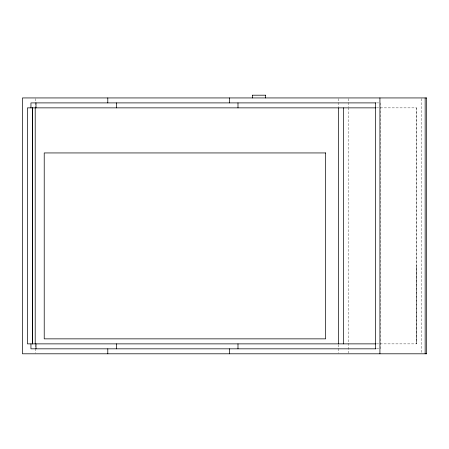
<?xml version="1.0" encoding="UTF-8"?>
<svg xmlns="http://www.w3.org/2000/svg" width="449" height="449" viewBox="0 0 449 449"><rect width="100%" height="100%" fill="white"/><g stroke="black" fill="none" stroke-linecap="round" stroke-linejoin="round"><path stroke-width="0.34" stroke-dasharray="2.25 1.68" d="M416.627 343.872L416.627 265.202M376.481 102.9L378.788 102.9M376.408 107.861L416.599 107.861L416.599 343.872L380.073 343.872M376.408 343.872L378.922 343.872M376.481 348.834L378.788 348.834M421.555 98.64L421.555 353.099M416.509 107.861L416.509 343.872M380.673 102.9L380.673 348.834M348.688 98.64L348.688 107.053M348.688 107.754L348.688 342.581M348.688 343.283L348.688 353.099M338.366 98.64L338.366 107.053M338.366 344.686L338.366 353.099M35.202 98.64L35.202 107.053M35.202 344.686L35.202 353.099"/><path stroke-width="0.67" d="M35.999 107.861L35.999 102.9M237.987 348.834L237.992 343.872M426.466 353.801L426.466 97.938M252.411 97.938L252.484 95.199M252.411 95.199L265.628 95.199M426.55 97.938L22.45 97.938L22.45 353.801L426.55 353.801M375.779 102.9L30.947 102.9L30.947 107.861M375.712 107.861L27.417 107.861L27.417 343.872L375.712 343.872M375.779 348.834L30.947 348.834L30.947 343.872M265.555 95.199L265.628 97.938M237.987 102.9L237.992 107.861M35.999 343.872L35.999 348.834M425.152 97.938L425.152 353.801M379.921 97.938L379.921 353.801M375.639 102.9L375.639 348.834M343.631 107.861L343.631 343.872M338.366 107.861L338.366 343.872M229.405 97.938L229.405 102.9M229.405 348.834L229.405 353.801M116.375 102.9L116.375 107.861M116.375 343.872L116.375 348.834M107.794 97.938L107.794 102.9M107.794 348.834L107.794 353.801M35.202 107.861L35.202 343.872M32.631 107.861L32.631 343.872M32.463 107.861L32.463 343.872M325.654 152.941L44.221 152.941L44.221 338.86L325.654 338.86L325.654 152.941"/></g></svg>
